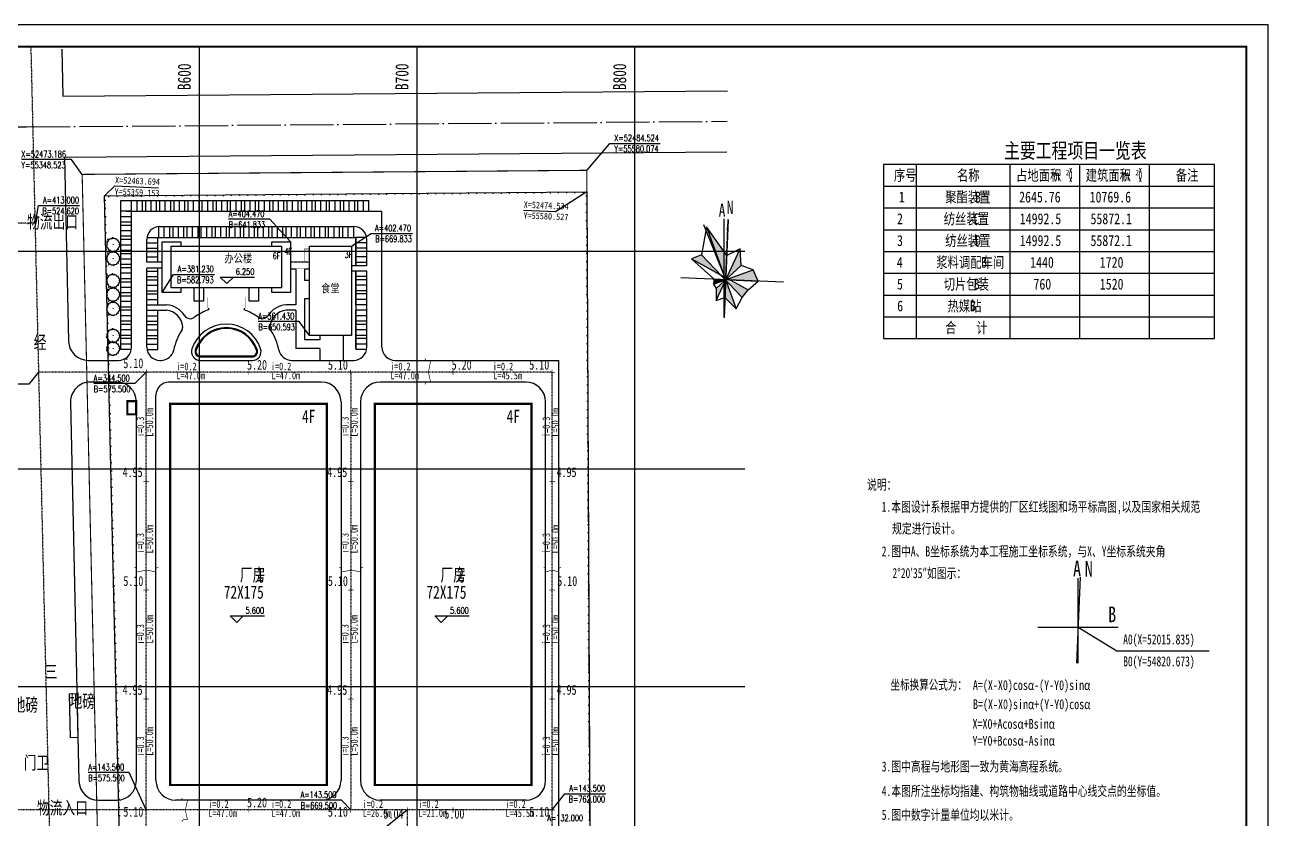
# Model space of a CAD drawing. Header units: metres. Extents: x -170 to 1091, y -90 to 504.
# Drawn here: x 520 to 1091, y 139 to 504 of the extents above; entities that cross this region are included whole.
import ezdxf
from ezdxf.enums import TextEntityAlignment as Align

# ---------------------------------------------------------------- set-up
doc = ezdxf.new("R2010")
doc.units = ezdxf.units.M
for name, pattern in [('DASH', [0.35, 0.25, -0.1]), ('DASHDOT', [25.4, 12.7, -6.35, 0, -6.35]), ('DOTE', [2.42, 2, -0.2, 0.02, -0.2]), ('X3', [5, 4, -1])]:
    doc.linetypes.add(name, pattern=pattern)
for name, color, linetype in [('4', 4, 'CONTINUOUS'), ('DIM_COOR', 3, 'CONTINUOUS'), ('DIM_ELEV', 3, 'CONTINUOUS'), ('DIM_SYMB', 3, 'CONTINUOUS'), ('DL', 7, 'CONTINUOUS'), ('DOTE', 1, 'DOTE'), ('PUB_TAB', 7, 'CONTINUOUS'), ('PUB_TEXT', 7, 'CONTINUOUS'), ('PUB_TITLE', 4, 'CONTINUOUS'), ('road', 2, 'CONTINUOUS'), ('方格网', 6, 'CONTINUOUS'), ('绿化', 3, 'CONTINUOUS'), ('选址蓝线', 5, 'CONTINUOUS'), ('道路HK', 1, 'CONTINUOUS')]:
    doc.layers.add(name, color=color, linetype=linetype)
doc.styles.add('-宋体', font='txt')
doc.styles.add('_TCH_DIM', font='SIMPLEX', dxfattribs={"bigfont": 'GBCBIG'})
doc.styles.add('_TCH_WINDOW', font='SIMPLEX', dxfattribs={"bigfont": 'GBCBIG'})
doc.styles.add('HT', font='txt', dxfattribs={"width": 0.8})
doc.styles.add('HZ', font='txt', dxfattribs={"width": 0.75})
doc.styles.add('宋体', font='txt')

# ---------------------------------------------------------------- blocks, each defined once
blk = doc.blocks.new('$plan$00000783')
for p, q in [((-1411.4, 134.475), (-1535.375, 61.125)), ((-1535.375, 61.125), (-1420.925, 0)), ((-1249.275, 916.925), (-1459.075, 916.925)), ((-1459.075, 916.925), (-1316.025, 843.575)), ((-1420.925, 0), (-1363.725, -171.15)), ((-1382.775, 281.2), (-1411.4, 134.475)), ((-1306.5, 525.7), (-1401.85, 427.9)), ((-1401.85, 427.9), (-1382.775, 281.2)), ((-1316.025, 843.575), (-1220.675, 684.625)), ((-1220.675, 684.625), (-1306.5, 525.7)), ((-1077.625, 941.375), (-1249.275, 916.925)), ((-982.25, 1051.4), (-1077.625, 941.375)), ((-858.275, 1259.25), (-982.25, 1149.2)), ((-982.25, 1149.2), (-982.25, 1051.4)), ((-677.1, 1271.475), (-858.275, 1259.25)), ((-495.9, 1381.5), (-677.1, 1271.475)), ((-371.925, 1369.275), (-495.9, 1381.5)), ((-257.5, 1442.625), (-371.925, 1369.275)), ((-133.525, 1381.5), (-257.5, 1442.625)), ((-57.225, 1662.7), (-133.525, 1381.5)), ((-19.075, 1442.625), (-57.225, 1662.7)), ((114.425, 1418.175), (-19.075, 1442.625)), ((28.6, 36.675), (0, 0)), ((0, 0), (57.2, 0)), ((57.2, 0), (28.6, 36.675)), ((286.075, 1491.525), (114.425, 1418.175)), ((419.6, 1528.2), (286.075, 1491.525)), ((734.3, 1271.475), (419.6, 1528.2)), ((848.725, 1198.125), (734.3, 1271.475)), ((944.1, 1247.025), (848.725, 1198.125)), ((1134.825, 1185.9), (944.1, 1247.025)), ((1125.275, 1063.625), (1134.825, 1185.9)), ((1153.9, 978.05), (1125.275, 1063.625)), ((1316.025, 806.9), (1153.9, 978.05)), ((1411.375, 696.85), (1316.025, 806.9)), ((1430.45, 415.675), (1411.375, 696.85)), ((1516.275, 342.325), (1430.45, 415.675)), ((1754.675, 342.325), (1516.275, 342.325)), ((1525.8, 85.575), (1563.95, 195.6)), ((1554.425, -73.35), (1525.8, 85.575)), ((1563.95, 195.6), (1735.625, 281.2)), ((1735.625, 281.2), (1926.35, 354.55)), ((1926.35, 354.55), (1754.675, 342.325)), ((-1363.725, -171.15), (-1401.85, -330.1)), ((-1401.85, -330.1), (-1354.175, -513.475)), ((-1354.175, -513.475), (-1249.275, -586.825)), ((-1249.275, -586.825), (-1220.675, -684.65)), ((-1220.675, -684.65), (-1220.675, -806.9)), ((-1220.675, -806.9), (-1068.075, -880.25)), ((-1010.875, -1198.125), (-1077.625, -1357.05)), ((-1077.625, -1357.05), (-953.65, -1234.8)), ((-1068.075, -880.25), (-991.8, -978.05)), ((-991.8, -978.05), (-1010.875, -1198.125)), ((-953.65, -1234.8), (-829.675, -1149.225)), ((-829.675, -1149.225), (-734.3, -1173.675)), ((-734.3, -1173.675), (-619.875, -1295.925)), ((-619.875, -1295.925), (-476.825, -1405.95)), ((-476.825, -1405.95), (-343.325, -1418.175)), ((-343.325, -1418.175), (-28.625, -1503.775)), ((-28.625, -1503.775), (57.2, -1797.175)), ((57.2, -1797.175), (95.35, -1503.775)), ((95.35, -1503.775), (133.5, -1454.85)), ((133.5, -1454.85), (267, -1405.95)), ((267, -1405.95), (410.05, -1418.175)), ((410.05, -1418.175), (619.85, -1357.05)), ((619.85, -1357.05), (743.825, -1259.25)), ((743.825, -1259.25), (905.95, -1234.8)), ((905.95, -1234.8), (982.25, -1124.775)), ((982.25, -1124.775), (1125.275, -990.275)), ((1125.275, -990.275), (1134.825, -892.475)), ((1134.825, -892.475), (1182.5, -868.025)), ((1182.5, -868.025), (1354.15, -904.7)), ((1211.125, -733.55), (1354.15, -709.1)), ((1354.15, -904.7), (1211.125, -733.55)), ((1354.15, -709.1), (1401.825, -647.975)), ((1401.825, -647.975), (1459.05, -537.925)), ((1449.525, -452.35), (1487.675, -146.7)), ((1497.2, -513.475), (1449.525, -452.35)), ((1459.05, -537.925), (1497.2, -513.475)), ((1487.675, -146.7), (1554.425, -73.35))]:
    blk.add_line(p, q)
blk = doc.blocks.new('$LinePat$围墙')
at = {"color": 0}
blk.add_line((600, 0), (600, -160), dxfattribs=at)
at = {"color": 0, "const_width": 40}
blk.add_lwpolyline([(0, 0), (1201, 0)], dxfattribs=at)

msp = doc.modelspace()

# ---------------------------------------------------------------- linework, layer by layer
at = {"linetype": 'Continuous'}
for p, q in [((841, 370.03), (841, 414.93)), ((842.85, 414.75), (841, 369.46)), ((868.34, 385.92), (821.18, 387.85)), ((1004.51, 250.36), (1002.9, 210.97)), ((1003.58, 210.97), (1003.58, 249.97)), ((985.16, 227.52), (1022, 227.52)), ((543.62, 196.79), (540.12, 196.71)), ((540.12, 196.71), (540.6, 176.71)), ((543.62, 196.79), (544.1, 176.8)), ((544.1, 176.8), (540.6, 176.71))]:
    msp.add_line(p, q, dxfattribs=at)
for p, q in [((1003.58, 227.52), (1021.42, 216.56)), ((1021.42, 216.56), (1063.78, 216.56))]:
    msp.add_line(p, q)
at = {"linetype": 'Continuous', "const_width": 0.3, "flags": 128}
for points in [[(703.48, 350.94), (704.07, 350), (706.21, 350), (705.14, 344.5), (706.16, 340), (704.16, 340), (703.53, 338.96)], [(574.25, 344.5), (576.75, 344.5)], [(575.5, 345.75), (575.5, 343.25)], [(621.25, 344.5), (623.75, 344.5)], [(622.5, 345.75), (622.5, 343.25)], [(668.25, 344.5), (670.75, 344.5)], [(669.5, 345.75), (669.5, 343.25)], [(715.25, 344.5), (717.75, 344.5)], [(716.5, 345.75), (716.5, 343.25)], [(760.75, 344.5), (763.25, 344.5)], [(762, 345.75), (762, 343.25)], [(574.25, 294.5), (576.75, 294.5)], [(575.5, 295.75), (575.5, 293.25)], [(668.25, 294.5), (670.75, 294.5)], [(669.5, 295.75), (669.5, 293.25)], [(760.75, 294.5), (763.25, 294.5)], [(762, 295.75), (762, 293.25)], [(570.1, 254.99), (571, 254.58), (571, 252.78), (575.75, 253.66), (580, 252.83), (580, 254.53), (581.08, 255)], [(664.1, 254.99), (665, 254.58), (665, 252.78), (669.75, 253.66), (674, 252.83), (674, 254.53), (675.08, 255)], [(758.1, 254.99), (759, 254.58), (759, 252.78), (762, 253.66), (765, 252.83), (765, 254.53), (766.08, 255)], [(575.5, 245.75), (575.5, 243.25)], [(669.5, 245.75), (669.5, 243.25)], [(762, 245.75), (762, 243.25)], [(574.25, 244.5), (576.75, 244.5)], [(668.25, 244.5), (670.75, 244.5)], [(760.75, 244.5), (763.25, 244.5)], [(574.25, 194.5), (576.75, 194.5)], [(575.5, 195.75), (575.5, 193.25)], [(668.25, 194.5), (670.75, 194.5)], [(669.5, 195.75), (669.5, 193.25)], [(760.75, 194.5), (763.25, 194.5)], [(762, 195.75), (762, 193.25)], [(591.79, 148.94), (592.37, 148), (594.52, 148), (593.45, 143.5), (594.47, 139), (592.47, 139), (591.84, 137.96)], [(574.25, 143.5), (576.75, 143.5)], [(575.5, 144.75), (575.5, 142.25)], [(621.25, 143.5), (623.75, 143.5)], [(622.5, 144.75), (622.5, 142.25)], [(668.25, 143.5), (670.75, 143.5)], [(669.5, 144.75), (669.5, 142.25)], [(694.25, 143.5), (696.75, 143.5)], [(695.5, 144.75), (695.5, 142.25)], [(715.25, 143.5), (717.75, 143.5)], [(716.5, 144.75), (716.5, 142.25)], [(760.75, 143.5), (763.25, 143.5)], [(762, 144.75), (762, 142.25)]]:
    msp.add_lwpolyline(points, dxfattribs=at)
at = {"linetype": 'Continuous', "const_width": 1, "flags": 128}
msp.add_lwpolyline([(570.86, 331.23), (566.86, 331.23), (566.86, 325.23), (570.86, 325.23)], close=True, dxfattribs=at)
at = {"linetype": 'DASH', "ltscale": 0.03, "const_width": 1, "flags": 128}
for points in [[(586.5, 330), (586.5, 155), (658.5, 155), (658.5, 330)], [(752.5, 330), (752.5, 155), (680.5, 155), (680.5, 330)]]:
    msp.add_lwpolyline(points, close=True, dxfattribs=at)
at = {"layer": '4', "linetype": 'Continuous'}
for p, q in [((563.79, 354.97), (563.79, 423.47)), ((563.79, 423.47), (677.79, 423.47)), ((568.79, 418.47), (568.79, 423.47)), ((571.29, 418.47), (571.29, 423.47)), ((573.79, 418.47), (573.79, 423.47)), ((575.29, 418.47), (575.29, 423.47)), ((577.79, 418.47), (577.79, 423.47)), ((580.29, 418.47), (580.29, 423.47)), ((581.79, 418.47), (581.79, 423.47)), ((584.29, 418.47), (584.29, 423.47)), ((586.79, 418.47), (586.79, 423.47)), ((588.29, 418.47), (588.29, 423.47)), ((590.79, 418.47), (590.79, 423.47)), ((593.29, 418.47), (593.29, 423.47)), ((594.79, 418.47), (594.79, 423.47)), ((597.29, 418.47), (597.29, 423.47)), ((599.79, 418.47), (599.79, 423.47)), ((601.29, 418.47), (601.29, 423.47)), ((603.79, 418.47), (603.79, 423.47)), ((606.29, 418.47), (606.29, 423.47)), ((607.79, 418.47), (607.79, 423.47)), ((610.29, 418.47), (610.29, 423.47)), ((612.79, 418.47), (612.79, 423.47)), ((614.29, 418.47), (614.29, 423.47)), ((616.79, 418.47), (616.79, 423.47)), ((619.29, 418.47), (619.29, 423.47)), ((620.79, 418.47), (620.79, 423.47)), ((623.29, 418.47), (623.29, 423.47)), ((625.79, 418.47), (625.79, 423.47)), ((627.29, 418.47), (627.29, 423.47)), ((629.79, 418.47), (629.79, 423.47)), ((632.29, 418.47), (632.29, 423.47)), ((633.79, 418.47), (633.79, 423.47)), ((636.29, 418.47), (636.29, 423.47)), ((638.79, 418.47), (638.79, 423.47)), ((640.29, 418.47), (640.29, 423.47)), ((642.79, 418.47), (642.79, 423.47)), ((645.29, 418.47), (645.29, 423.47)), ((646.79, 418.47), (646.79, 423.47)), ((649.29, 418.47), (649.29, 423.47)), ((651.79, 418.47), (651.79, 423.47)), ((653.29, 418.47), (653.29, 423.47)), ((655.79, 418.47), (655.79, 423.47)), ((658.29, 418.47), (658.29, 423.47)), ((659.79, 418.47), (659.79, 423.47)), ((662.29, 418.47), (662.29, 423.47)), ((664.79, 418.47), (664.79, 423.47)), ((666.29, 418.47), (666.29, 423.47)), ((668.79, 418.47), (668.79, 423.47)), ((671.29, 418.47), (671.29, 423.47)), ((672.79, 418.47), (672.79, 423.47)), ((675.29, 418.47), (675.29, 423.47)), ((677.79, 418.47), (677.79, 423.47)), ((568.79, 418.47), (563.79, 418.47)), ((566.29, 418.47), (683.83, 418.47)), ((568.79, 356), (568.79, 418.47)), ((683.83, 356), (683.83, 418.47)), ((568.79, 415.97), (563.79, 415.97)), ((568.79, 413.47), (563.79, 413.47)), ((568.79, 411.97), (563.79, 411.97)), ((581.33, 406.47), (581.33, 411.47)), ((581.79, 411.47), (670.83, 411.47)), ((583.83, 406.47), (583.83, 411.47)), ((586.33, 406.47), (586.33, 411.47)), ((586.33, 406.47), (586.33, 411.47)), ((587.83, 406.47), (587.83, 411.47)), ((590.33, 406.47), (590.33, 411.47)), ((592.83, 406.47), (592.83, 411.47)), ((594.33, 406.47), (594.33, 411.47)), ((596.83, 406.47), (596.83, 411.47)), ((599.33, 406.47), (599.33, 411.47)), ((600.83, 406.47), (600.83, 411.47)), ((603.33, 406.47), (603.33, 411.47)), ((605.83, 406.47), (605.83, 411.47)), ((607.33, 406.47), (607.33, 411.47)), ((609.83, 406.47), (609.83, 411.47)), ((612.33, 406.47), (612.33, 411.47)), ((613.83, 406.47), (613.83, 411.47)), ((616.33, 406.47), (616.33, 411.47)), ((618.83, 406.47), (618.83, 411.47)), ((620.33, 406.47), (620.33, 411.47)), ((622.83, 406.47), (622.83, 411.47)), ((625.33, 406.47), (625.33, 411.47)), ((626.83, 406.47), (626.83, 411.47)), ((629.33, 406.47), (629.33, 411.47)), ((631.83, 406.47), (631.83, 411.47)), ((633.33, 406.47), (633.33, 411.47)), ((635.83, 406.47), (635.83, 411.47)), ((638.33, 406.47), (638.33, 411.47)), ((639.83, 406.47), (639.83, 411.47)), ((642.33, 406.47), (642.33, 411.47)), ((644.83, 406.47), (644.83, 411.47)), ((646.33, 406.47), (646.33, 411.47)), ((648.83, 406.47), (648.83, 411.47)), ((651.33, 406.47), (651.33, 411.47)), ((652.83, 406.47), (652.83, 411.47)), ((655.33, 406.47), (655.33, 411.47)), ((657.83, 406.47), (657.83, 411.47)), ((659.33, 406.47), (659.33, 411.47)), ((661.83, 406.47), (661.83, 411.47)), ((664.33, 406.47), (664.33, 411.47)), ((665.83, 406.47), (665.83, 411.47)), ((668.33, 406.47), (668.33, 411.47)), ((670.83, 406.47), (670.83, 411.47)), ((568.79, 409.47), (563.79, 409.47)), ((568.79, 406.97), (563.79, 406.97)), ((575.79, 406.47), (580.79, 406.47)), ((580.79, 406.47), (671.83, 406.47)), ((580.79, 395.03), (580.79, 406.47)), ((671.83, 406.47), (671.83, 393.47)), ((676.83, 406.47), (671.83, 406.47)), ((671.83, 393.47), (671.83, 406.47)), ((568.79, 405.47), (563.79, 405.47)), ((568.79, 402.97), (563.79, 402.97)), ((568.79, 400.47), (563.79, 400.47)), ((575.79, 395.03), (575.79, 405.47)), ((575.79, 403.97), (580.79, 403.97)), ((575.79, 401.47), (580.79, 401.47)), ((575.79, 399.97), (580.79, 399.97)), ((669.83, 402.47), (669.83, 387.82)), ((676.83, 403.97), (671.83, 403.97)), ((676.83, 401.47), (671.83, 401.47)), ((676.83, 399.97), (671.83, 399.97)), ((676.83, 393.47), (676.83, 405.47)), ((568.79, 398.97), (563.79, 398.97)), ((568.79, 396.47), (563.79, 396.47)), ((575.79, 397.47), (580.79, 397.47)), ((582.79, 395.03), (575.79, 395.03)), ((650.59, 392.03), (650.59, 395.54)), ((676.83, 397.47), (671.83, 397.47)), ((676.83, 394.97), (671.83, 394.97)), ((568.79, 393.97), (563.79, 393.97)), ((568.79, 392.47), (563.79, 392.47)), ((568.79, 389.97), (563.79, 389.97)), ((575.79, 356), (575.79, 392.27)), ((583.03, 392.27), (575.79, 392.27)), ((575.79, 390.97), (580.79, 390.97)), ((575.79, 388.47), (580.79, 388.47)), ((580.79, 375.47), (580.79, 392.27)), ((641.59, 392.03), (644.21, 392.03)), ((644.21, 392.03), (644.21, 375.47)), ((648.21, 392.03), (648.21, 386.63)), ((648.21, 392.03), (650.59, 392.03)), ((676.83, 393.47), (669.83, 393.47)), ((676.83, 390.97), (669.83, 390.97)), ((671.83, 375.47), (671.83, 390.97)), ((671.83, 390.97), (671.83, 354.97)), ((676.83, 388.47), (671.83, 388.47)), ((676.83, 356), (676.83, 390.97)), ((568.79, 387.47), (563.79, 387.47)), ((568.79, 385.97), (563.79, 385.97)), ((568.79, 383.47), (563.79, 383.47)), ((575.79, 386.97), (580.79, 386.97)), ((575.79, 384.47), (580.79, 384.47)), ((650.59, 386.63), (648.21, 386.63)), ((676.83, 386.97), (671.83, 386.97)), ((676.83, 384.47), (671.83, 384.47)), ((568.79, 380.97), (563.79, 380.97)), ((568.79, 379.47), (563.79, 379.47)), ((568.79, 376.97), (563.79, 376.97)), ((575.79, 381.97), (580.79, 381.97)), ((575.79, 380.47), (580.79, 380.47)), ((575.79, 377.97), (580.79, 377.97)), ((650.59, 378.23), (648.21, 378.23)), ((648.21, 378.23), (648.21, 359.43)), ((676.83, 381.97), (671.83, 381.97)), ((676.83, 380.47), (671.83, 380.47)), ((676.83, 377.97), (671.83, 377.97)), ((568.79, 374.47), (563.79, 374.47)), ((568.79, 372.97), (563.79, 372.97)), ((575.79, 375.47), (580.79, 375.47)), ((575.79, 372.97), (580.79, 372.97)), ((580.79, 375.47), (584.9, 375.47)), ((580.79, 354.97), (580.79, 372.97)), ((580.79, 372.97), (584.82, 372.97)), ((604.16, 374.03), (604.16, 373.24)), ((620.46, 374.03), (620.46, 373.24)), ((644.21, 375.47), (639.72, 375.47)), ((644.21, 372.97), (639.81, 372.97)), ((644.21, 372.97), (644.21, 355.43)), ((676.83, 375.47), (671.83, 375.47)), ((671.83, 355.47), (671.83, 372.97)), ((676.83, 372.97), (671.83, 372.97)), ((568.79, 370.47), (563.79, 370.47)), ((568.79, 367.97), (563.79, 367.97)), ((568.79, 366.47), (563.79, 366.47)), ((575.79, 370.47), (580.79, 370.47)), ((575.79, 367.97), (580.79, 367.97)), ((575.79, 366.47), (580.79, 366.47)), ((676.83, 370.47), (671.83, 370.47)), ((676.83, 367.97), (671.83, 367.97)), ((676.83, 366.47), (671.83, 366.47)), ((568.79, 363.97), (563.79, 363.97)), ((568.79, 361.47), (563.79, 361.47)), ((568.79, 359.97), (563.79, 359.97)), ((575.79, 363.97), (580.79, 363.97)), ((575.79, 361.47), (580.79, 361.47)), ((575.79, 359.97), (580.79, 359.97)), ((655.23, 361.67), (655.23, 359.43)), ((666.03, 361.67), (666.03, 350)), ((676.83, 363.97), (671.83, 363.97)), ((676.83, 361.47), (671.83, 361.47)), ((676.83, 359.97), (671.83, 359.97)), ((568.79, 357.47), (563.79, 357.47)), ((568.7, 354.97), (563.79, 354.97)), ((575.79, 357.47), (580.79, 357.47)), ((575.88, 354.97), (580.79, 354.97)), ((655.23, 355.43), (644.21, 355.43)), ((655.23, 359.43), (648.21, 359.43)), ((655.23, 355.43), (655.23, 350)), ((676.83, 357.47), (671.83, 357.47)), ((676.74, 354.97), (671.83, 354.97)), ((548.88, 350), (562.79, 350)), ((600.33, 352), (624.29, 352)), ((600.33, 351.6), (624.29, 351.6)), ((600.33, 350), (624.29, 350)), ((642.35, 350), (655.23, 350)), ((655.23, 350), (666.03, 350)), ((666.03, 350), (670.83, 350))]:
    msp.add_line(p, q, dxfattribs=at)
at = {"layer": '4', "linetype": 'X3', "ltscale": 0.34}
msp.add_line((641.59, 395.27), (650.59, 395.27), dxfattribs=at)
at = {"layer": '4', "linetype": 'Continuous', "const_width": 0.2}
msp.add_lwpolyline([(650.59, 401.12), (648.11, 401.12), (648.11, 395.03), (650.59, 395.03)], dxfattribs=at)
at = {"layer": '4', "linetype": 'X3', "ltscale": 0.34, "const_width": 0.2}
for points in [[(641.83, 395.27), (648.23, 395.27)], [(641.83, 392.03), (650.59, 392.03)]]:
    msp.add_lwpolyline(points, dxfattribs=at)
at = {"layer": '4', "linetype": 'X3', "ltscale": 0.34, "const_width": 0.1, "flags": 128}
msp.add_lwpolyline([(601.83, 378.95), (603.66, 378.95), (603.66, 373.88), (620.96, 373.88), (620.96, 378.95), (622.79, 378.95)], dxfattribs=at)
at = {"layer": '4', "linetype": 'Continuous'}
for centre, radius, start, end in [((581.79, 405.47), 6, 90, 180), ((670.83, 405.47), 6, 0, 90), ((584.23, 364.94), 8.05, 3.5539, 86.334), ((584.23, 364.94), 10.55, 31.9162, 86.334), ((612.31, 350), 24.63, 109.3233, 126.8709), ((612.31, 350), 24.63, 53.1291, 70.6767), ((640.4, 364.94), 10.55, 93.666, 148.0838), ((640.4, 364.94), 8.05, 93.666, 176.4461), ((595.73, 372.1), 3, 211.9162, 306.8709), ((612.31, 350), 16.63, 18.4639, 161.5361), ((628.89, 372.1), 3, 233.1291, 328.0838), ((612.31, 350), 24.63, 146.4959, 168.7035), ((589.27, 365.25), 3, 326.4959, 3.5539), ((612.31, 350), 15.03, 18.4639, 161.5361), ((612.31, 350), 14.63, 18.4639, 161.5361), ((635.35, 365.25), 3, 176.4461, 213.5041), ((612.31, 350), 24.63, 11.2965, 33.5041), ((548.88, 359), 9, 181.3299, 270), ((562.79, 356), 6, 270, 0), ((581.79, 356), 6, 180, 270), ((582.28, 356), 6, 270, 348.7035), ((600.33, 354), 4, 161.5361, 270), ((600.33, 354), 2.4, 161.5361, 270), ((600.33, 354), 2, 161.5361, 270), ((624.29, 354), 4, 270, 18.4639), ((624.29, 354), 2.4, 270, 18.4639), ((624.29, 354), 2, 270, 18.4639), ((642.35, 356), 6, 191.2965, 270), ((670.83, 356), 6, 270, 0), ((689.83, 356), 6, 180, 270)]:
    msp.add_arc(centre, radius, start, end, dxfattribs=at)
at = {"layer": 'Defpoints', "color": 0, "linetype": 'ByBlock'}
for p in [(831.7, 412.29), (842.85, 414.75), (841.76, 387.09)]:
    msp.add_point(p, dxfattribs=at)
at = {"layer": 'DIM_COOR', "color": 3, "linetype": 'Continuous'}
for p, q in [((777.93, 437.25), (788.43, 449.65)), ((788.43, 449.65), (811.64, 449.65)), ((541.25, 442.18), (518.15, 442.18)), ((546.11, 435.39), (541.25, 442.18)), ((567.68, 160.65), (548.87, 160.65)), ((575.5, 143.5), (567.68, 160.65)), ((762, 143.5), (767.81, 151)), ((767.81, 151), (786.62, 151)), ((665.21, 148.06), (646.4, 148.06)), ((669.5, 143.5), (665.21, 148.06)), ((695.5, 143.5), (683.13, 133.58))]:
    msp.add_line(p, q, dxfattribs=at)
at = {"layer": 'DIM_COOR', "color": 4, "linetype": 'Continuous'}
for p, q in [((524.62, 413), (526.09, 421.07)), ((526.09, 421.07), (544.9, 421.07)), ((632.24, 414.8), (613.32, 414.8)), ((641.83, 404.47), (632.24, 414.8)), ((669.83, 402.47), (678.9, 408.26)), ((678.9, 408.26), (697.82, 408.26)), ((582.79, 381.23), (588, 389.44)), ((588, 389.44), (606.81, 389.44)), ((645.82, 367.77), (627.01, 367.77)), ((650.59, 361.43), (645.82, 367.77)), ((526.04, 344.5), (521.65, 339.11)), ((575.5, 344.5), (570.33, 339.32)), ((521.65, 339.11), (502.73, 339.11)), ((570.33, 339.32), (551.41, 339.32))]:
    msp.add_line(p, q, dxfattribs=at)
at = {"layer": 'DIM_ELEV', "linetype": 'Continuous'}
for p, q in [((612.56, 385.27), (609.56, 388.27)), ((609.56, 388.27), (625.33, 388.27)), ((612.56, 385.27), (615.56, 388.27)), ((617.08, 229.66), (614.08, 232.66)), ((614.08, 232.66), (629.85, 232.66)), ((617.08, 229.66), (620.08, 232.66)), ((711.08, 229.66), (708.08, 232.66)), ((708.08, 232.66), (723.85, 232.66)), ((711.08, 229.66), (714.08, 232.66))]:
    msp.add_line(p, q, dxfattribs=at)
at = {"layer": 'DIM_SYMB', "linetype": 'Continuous'}
for points in [[(599.89, 344.5, 0, 0, 0), (588.83, 344.5, 0.8, 0, 0), (585.83, 344.5, 0, 0, 0)], [(632.42, 344.5, 0, 0, 0), (643.49, 344.5, 0.8, 0, 0), (646.49, 344.5, 0, 0, 0)], [(698.2, 344.5, 0, 0, 0), (687.13, 344.5, 0.8, 0, 0), (684.13, 344.5, 0, 0, 0)], [(734.35, 344.5, 0, 0, 0), (745.42, 344.5, 0.8, 0, 0), (748.42, 344.5, 0, 0, 0)], [(607.83, 332.61, 0, 0, 0), (605.02, 335.49, 0.4, 0, 0), (603.98, 336.56, 0, 0, 0)], [(637.17, 332.61, 0, 0, 0), (639.98, 335.49, 0.4, 0, 0), (641.02, 336.56, 0, 0, 0)], [(700.64, 332.61, 0, 0, 0), (697.83, 335.49, 0.4, 0, 0), (696.79, 336.56, 0, 0, 0)], [(729.98, 332.61, 0, 0, 0), (732.79, 335.49, 0.4, 0, 0), (733.83, 336.56, 0, 0, 0)], [(575.5, 324.45, 0, 0, 0), (575.5, 313.38, 0.8, 0, 0), (575.5, 310.38, 0, 0, 0)], [(669.5, 324.45, 0, 0, 0), (669.5, 313.38, 0.8, 0, 0), (669.5, 310.38, 0, 0, 0)], [(762, 324.45, 0, 0, 0), (762, 313.38, 0.8, 0, 0), (762, 310.38, 0, 0, 0)], [(575.5, 259.32, 0, 0, 0), (575.5, 270.39, 0.8, 0, 0), (575.5, 273.39, 0, 0, 0)], [(669.5, 259.32, 0, 0, 0), (669.5, 270.39, 0.8, 0, 0), (669.5, 273.39, 0, 0, 0)], [(762, 259.32, 0, 0, 0), (762, 270.39, 0.8, 0, 0), (762, 273.39, 0, 0, 0)], [(575.5, 228.93, 0, 0, 0), (575.5, 217.86, 0.8, 0, 0), (575.5, 214.86, 0, 0, 0)], [(669.5, 228.93, 0, 0, 0), (669.5, 217.86, 0.8, 0, 0), (669.5, 214.86, 0, 0, 0)], [(762, 228.93, 0, 0, 0), (762, 217.86, 0.8, 0, 0), (762, 214.86, 0, 0, 0)], [(575.5, 166.43, 0, 0, 0), (575.5, 177.49, 0.8, 0, 0), (575.5, 180.49, 0, 0, 0)], [(669.5, 166.43, 0, 0, 0), (669.5, 177.49, 0.8, 0, 0), (669.5, 180.49, 0, 0, 0)], [(762, 166.43, 0, 0, 0), (762, 177.49, 0.8, 0, 0), (762, 180.49, 0, 0, 0)], [(614.58, 143.5, 0, 0, 0), (603.51, 143.5, 0.8, 0, 0), (600.51, 143.5, 0, 0, 0)], [(632.42, 143.5, 0, 0, 0), (643.49, 143.5, 0.8, 0, 0), (646.49, 143.5, 0, 0, 0)], [(675.13, 143.5, 0, 0, 0), (686.2, 143.5, 0.8, 0, 0), (689.2, 143.5, 0, 0, 0)], [(699.39, 143.5, 0, 0, 0), (710.46, 143.5, 0.8, 0, 0), (713.46, 143.5, 0, 0, 0)], [(751.1, 143.5, 0, 0, 0), (740.03, 143.5, 0.8, 0, 0), (737.03, 143.5, 0, 0, 0)]]:
    msp.add_lwpolyline(points, format="xyseb", dxfattribs=at)
at = {"layer": 'DL', "color": 7}
for p, q in [((832.98, 411.28), (846.6, 373.71)), ((841.72, 387.01), (842.85, 414.75)), ((837.33, 377.54), (848.3, 401.22)), ((826.02, 396.56), (852.09, 382.35)), ((830.58, 398.52), (849.3, 378.79)), ((841.38, 378.82), (842.18, 398.19)), ((836.12, 384.96), (854.32, 391.64)), ((837.33, 382.97), (848.85, 393.58)), ((836.5, 387.23), (856.62, 386.4))]:
    msp.add_line(p, q, dxfattribs=at)
at = {"layer": 'DL', "linetype": 'Continuous'}
for p, q in [((582.79, 381.23), (582.79, 404.47)), ((582.79, 404.47), (591.43, 404.47)), ((586.99, 402.47), (637.63, 402.47)), ((586.99, 383.23), (586.99, 402.47)), ((591.43, 404.47), (591.43, 402.47)), ((591.43, 402.47), (633.19, 402.47)), ((633.19, 402.47), (633.19, 404.47)), ((633.19, 404.47), (641.83, 404.47)), ((637.63, 402.47), (637.63, 383.23)), ((641.83, 404.47), (641.83, 381.23)), ((650.59, 361.43), (650.59, 402.47)), ((650.59, 402.47), (669.83, 402.47)), ((669.83, 402.47), (669.83, 361.43)), ((637.63, 383.23), (586.99, 383.23)), ((591.43, 383.23), (591.43, 381.23)), ((597.59, 383.23), (591.43, 383.23)), ((597.59, 377.23), (597.59, 383.23)), ((622.79, 383.23), (601.83, 383.23)), ((601.83, 383.23), (601.83, 377.23)), ((622.79, 377.23), (622.79, 383.23)), ((633.19, 383.23), (627.03, 383.23)), ((627.03, 383.23), (627.03, 377.23)), ((633.19, 381.23), (633.19, 383.23)), ((591.43, 381.23), (582.79, 381.23)), ((601.83, 377.23), (597.59, 377.23)), ((627.03, 377.23), (622.79, 377.23)), ((641.83, 381.23), (633.19, 381.23)), ((669.83, 361.43), (650.59, 361.43))]:
    msp.add_line(p, q, dxfattribs=at)
at = {"layer": 'DL', "color": 7}
msp.add_lwpolyline([(832.98, 411.28), (830.58, 398.52), (826.02, 396.56), (836.5, 387.23), (836.12, 384.96), (837.33, 382.97), (837.33, 377.54), (841.38, 378.82), (846.6, 373.71), (849.3, 378.79), (852.09, 382.35), (856.62, 386.4), (854.32, 391.64), (848.85, 393.58), (848.3, 401.22), (842.18, 398.19)], close=True, dxfattribs=at)
at = {"layer": 'DL', "color": 3, "linetype": 'Continuous', "flags": 128}
msp.add_lwpolyline([(841.76, 387.09), (831.7, 412.29)], dxfattribs=at)
at = {"layer": 'DL', "color": 7}
for points in [[(841.72, 387.01), (842.18, 398.19), (832.98, 411.28)], [(842.85, 414.75), (842.07, 409.72), (843.16, 409.68)], [(841.72, 387.01), (848.3, 401.22), (848.85, 393.58)], [(841.6, 387.14), (830.58, 398.52), (826.02, 396.56)], [(854.32, 391.64), (841.72, 387.01), (856.62, 386.4)], [(841.62, 387.06), (836.5, 387.23), (836.12, 384.96)], [(841.72, 387.01), (837.33, 382.97), (837.33, 377.54)], [(841.7, 386.97), (841.38, 378.82), (846.6, 373.71)], [(841.62, 387.06), (849.26, 378.83), (852.09, 382.35)]]:
    msp.add_solid(points, dxfattribs=at)
at = {"layer": 'DOTE', "ltscale": 0.01}
for p, q in [((522.5, 494.06), (534.8, -25.68)), ((524.79, 413), (-2.5, 413)), ((762, 344.5), (526.04, 344.5)), ((575.5, 39.5), (575.5, 344.5)), ((669.5, 344.5), (669.5, 143.5)), ((762, 39.5), (762, 344.83)), ((530.88, 143.5), (-2.5, 143.5)), ((762, 143.5), (530.88, 143.5)), ((695.5, 39.5), (695.5, 143.5))]:
    msp.add_line(p, q, dxfattribs=at)
at = {"layer": 'DOTE', "ltscale": 10}
msp.add_line((-145.08, 457.18), (520.59, 457.18), dxfattribs=at)
msp.add_lwpolyline([(520.59, 457.18), (842.39, 459.77)], dxfattribs=at)
at = {"layer": 'DOTE', "linetype": 'DOTE', "ltscale": 0.01, "const_width": 0.5, "flags": 128}
msp.add_lwpolyline([(779.83, 9.79), (777.92, 437.27), (546.09, 435.4), (556.2, 0.56)], close=True, dxfattribs=at)
at = {"layer": 'PUB_TAB'}
msp.add_lwpolyline([(914.26, 360.01), (1066.26, 360.01), (1066.26, 440.01), (914.26, 440.01)], close=True, dxfattribs=at)
for points in [[(929.26, 440.01), (929.26, 360.01)], [(972.26, 440.01), (972.26, 360.01)], [(1004.26, 440.01), (1004.26, 360.01)], [(1036.26, 440.01), (1036.26, 360.01)], [(914.26, 430.01), (1066.26, 430.01)], [(914.26, 420.01), (1066.26, 420.01)], [(914.26, 410.01), (1066.26, 410.01)], [(914.26, 400.01), (1066.26, 400.01)], [(914.26, 390.01), (1066.26, 390.01)], [(914.26, 380.01), (1066.26, 380.01)], [(914.26, 370.01), (1066.26, 370.01)]]:
    msp.add_lwpolyline(points, dxfattribs=at)
at = {"layer": 'PUB_TITLE', "linetype": 'Continuous'}
msp.add_lwpolyline([(-170.08, -89.94), (1090.92, -89.94), (1090.92, 504.06), (-170.08, 504.06)], close=True, dxfattribs=at)
at = {"layer": 'PUB_TITLE', "linetype": 'Continuous', "const_width": 1}
msp.add_lwpolyline([(-145.08, -79.94), (1080.92, -79.94), (1080.92, 494.06), (-145.08, 494.06)], close=True, dxfattribs=at)
at = {"layer": 'road', "linetype": 'Continuous'}
for p, q in [((581.79, 350), (582.28, 350)), ((689.83, 350), (765, 350)), ((765, 35), (765, 350)), ((561.82, 340), (549.76, 340)), ((656, 340), (585.82, 340)), ((750, 340), (683, 340)), ((580, 157), (580, 334)), ((571, 157), (571, 331)), ((665, 331), (665, 157)), ((674, 331), (674, 157)), ((759, 157), (759, 331)), ((553.57, 148), (562, 148)), ((656, 148), (589, 148)), ((750, 148), (683, 148))]:
    msp.add_line(p, q, dxfattribs=at)
for centre, radius, start, end in [((549.76, 331), 9, 90, 181.2552), ((562, 331), 9, 0, 90), ((586, 334), 6, 90, 180), ((656, 331), 9, 0, 90), ((683, 331), 9, 90, 180), ((750, 331), 9, 0, 90), ((553.57, 157), 9, 181.2552, 270), ((562, 157), 9, 270, 0), ((589, 157), 9, 180, 270), ((656, 157), 9, 270, 0), ((683, 157), 9, 180, 270), ((750, 157), 9, 270, 0)]:
    msp.add_arc(centre, radius, start, end, dxfattribs=at)
at = {"layer": '方格网', "color": 6, "linetype": 'Continuous'}
for p, q in [((600, -54.65), (600, 494.06)), ((700, -35.28), (700, 494.06)), ((800, -35.28), (800, 494.06)), ((850.55, 400), (-76.88, 400)), ((850.55, 300), (-76.88, 300)), ((850.55, 200), (-76.88, 200))]:
    msp.add_line(p, q, dxfattribs=at)
at = {"layer": '选址蓝线', "color": 0, "linetype": 'Continuous'}
for p, q in [((556.35, 425.5), (561.07, 430.1)), ((561.07, 430.1), (581.2, 429.3)), ((777.98, 427.33), (763.48, 418.28)), ((763.48, 418.28), (748.82, 418.88))]:
    msp.add_line(p, q, dxfattribs=at)
at = {"layer": '选址蓝线', "color": 5, "linetype": 'Continuous', "flags": 128}
msp.add_lwpolyline([(556.35, 425.5), (777.98, 427.33), (779.82, 34.87), (565.71, 25.99)], close=True, dxfattribs=at)
at = {"layer": '道路HK', "color": 1, "linetype": 'Continuous', "ltscale": 300}
for p, q in [((537.27, 471.32), (842.58, 473.77)), ((537.92, 443.32), (842.2, 445.77)), ((537.92, 443.32), (539.88, 358.79)), ((540.76, 330.8), (544.58, 156.8))]:
    msp.add_line(p, q, dxfattribs=at)
at = {"layer": '道路HK', "color": 1, "linetype": 'ByBlock', "ltscale": 10}
msp.add_lwpolyline([(536.77, 492.98), (537.27, 471.32)], dxfattribs=at)
msp.add_lwpolyline([(536.77, 492.98), (537.27, 471.32)], dxfattribs=at)

# ---------------------------------------------------------------- block references
at = {"linetype": 'Continuous', "yscale": 0.003125, "zscale": 0.003125}
for p, xscale, rotation in [((556.35, 425.5), 0.0031291473178011, 0.4735087216847448), ((556.43, 421.73), 0.0031403267353883, 91.343227247698), ((560.1, 425.53), 0.0031291473178011, 0.4735087216847448), ((563.86, 425.56), 0.0031291473178011, 0.4735087216847448), ((567.62, 425.6), 0.0031291473178011, 0.4735087216847448), ((571.37, 425.63), 0.0031291473178011, 0.4735087216847448), ((575.13, 425.66), 0.0031291473178011, 0.4735087216847448), ((578.88, 425.69), 0.0031291473178011, 0.4735087216847448), ((582.64, 425.72), 0.0031291473178011, 0.4735087216847448), ((586.4, 425.75), 0.0031291473178011, 0.4735087216847448), ((590.15, 425.78), 0.0031291473178011, 0.4735087216847448), ((593.91, 425.81), 0.0031291473178011, 0.4735087216847448), ((597.67, 425.84), 0.0031291473178011, 0.4735087216847448), ((601.42, 425.87), 0.0031291473178011, 0.4735087216847448), ((605.18, 425.91), 0.0031291473178011, 0.4735087216847448), ((608.94, 425.94), 0.0031291473178011, 0.4735087216847448), ((612.69, 425.97), 0.0031291473178011, 0.4735087216847448), ((616.45, 426), 0.0031291473178011, 0.4735087216847448), ((620.21, 426.03), 0.0031291473178011, 0.4735087216847448), ((623.96, 426.06), 0.0031291473178011, 0.4735087216847448), ((627.72, 426.09), 0.0031291473178011, 0.4735087216847448), ((631.48, 426.12), 0.0031291473178011, 0.4735087216847448), ((635.23, 426.15), 0.0031291473178011, 0.4735087216847448), ((638.99, 426.19), 0.0031291473178011, 0.4735087216847448), ((642.74, 426.22), 0.0031291473178011, 0.4735087216847448), ((646.5, 426.25), 0.0031291473178011, 0.4735087216847448), ((650.26, 426.28), 0.0031291473178011, 0.4735087216847448), ((654.01, 426.31), 0.0031291473178011, 0.4735087216847448), ((657.77, 426.34), 0.0031291473178011, 0.4735087216847448), ((661.53, 426.37), 0.0031291473178011, 0.4735087216847448), ((665.28, 426.4), 0.0031291473178011, 0.4735087216847448), ((669.04, 426.43), 0.0031291473178011, 0.4735087216847448), ((672.8, 426.46), 0.0031291473178011, 0.4735087216847448), ((676.55, 426.5), 0.0031291473178011, 0.4735087216847448), ((680.31, 426.53), 0.0031291473178011, 0.4735087216847448), ((684.07, 426.56), 0.0031291473178011, 0.4735087216847448), ((687.82, 426.59), 0.0031291473178011, 0.4735087216847448), ((691.58, 426.62), 0.0031291473178011, 0.4735087216847448), ((695.34, 426.65), 0.0031291473178011, 0.4735087216847448), ((699.09, 426.68), 0.0031291473178011, 0.4735087216847448), ((702.85, 426.71), 0.0031291473178011, 0.4735087216847448), ((706.6, 426.74), 0.0031291473178011, 0.4735087216847448), ((710.36, 426.77), 0.0031291473178011, 0.4735087216847448), ((714.12, 426.81), 0.0031291473178011, 0.4735087216847448), ((717.87, 426.84), 0.0031291473178011, 0.4735087216847448), ((721.63, 426.87), 0.0031291473178011, 0.4735087216847448), ((725.39, 426.9), 0.0031291473178011, 0.4735087216847448), ((729.14, 426.93), 0.0031291473178011, 0.4735087216847448), ((732.9, 426.96), 0.0031291473178011, 0.4735087216847448), ((736.66, 426.99), 0.0031291473178011, 0.4735087216847448), ((740.41, 427.02), 0.0031291473178011, 0.4735087216847448), ((744.17, 427.05), 0.0031291473178011, 0.4735087216847448), ((747.93, 427.09), 0.0031291473178011, 0.4735087216847448), ((751.68, 427.12), 0.0031291473178011, 0.4735087216847448), ((755.44, 427.15), 0.0031291473178011, 0.4735087216847448), ((759.2, 427.18), 0.0031291473178011, 0.4735087216847448), ((762.95, 427.21), 0.0031291473178011, 0.4735087216847448), ((766.71, 427.24), 0.0031291473178011, 0.4735087216847448), ((770.46, 427.27), 0.0031291473178011, 0.4735087216847448), ((774.22, 427.3), 0.0031291473178011, 0.4735087216847448), ((777.98, 427.33), 0.0031433964964733, 270.2689021398636), ((778, 423.56), 0.0031433964964733, 270.2689021398636), ((556.52, 417.96), 0.0031403267353883, 91.343227247698), ((556.61, 414.2), 0.0031403267353883, 91.343227247698), ((778.01, 419.79), 0.0031433964964733, 270.2689021398636), ((556.7, 410.43), 0.0031403267353883, 91.343227247698), ((778.03, 416.01), 0.0031433964964733, 270.2689021398636), ((778.05, 412.24), 0.0031433964964733, 270.2689021398636), ((556.79, 406.66), 0.0031403267353883, 91.343227247698), ((556.88, 402.89), 0.0031403267353883, 91.343227247698), ((778.07, 408.47), 0.0031433964964733, 270.2689021398636), ((556.96, 399.12), 0.0031403267353883, 91.343227247698), ((778.08, 404.69), 0.0031433964964733, 270.2689021398636), ((778.1, 400.92), 0.0031433964964733, 270.2689021398636), ((557.05, 395.35), 0.0031403267353883, 91.343227247698), ((557.14, 391.58), 0.0031403267353883, 91.343227247698), ((778.12, 397.14), 0.0031433964964733, 270.2689021398636), ((557.23, 387.81), 0.0031403267353883, 91.343227247698), ((778.14, 393.37), 0.0031433964964733, 270.2689021398636), ((778.15, 389.6), 0.0031433964964733, 270.2689021398636), ((557.32, 384.04), 0.0031403267353883, 91.343227247698), ((557.41, 380.27), 0.0031403267353883, 91.343227247698), ((778.17, 385.82), 0.0031433964964733, 270.2689021398636), ((557.49, 376.51), 0.0031403267353883, 91.343227247698), ((778.19, 382.05), 0.0031433964964733, 270.2689021398636), ((778.21, 378.28), 0.0031433964964733, 270.2689021398636), ((557.58, 372.74), 0.0031403267353883, 91.343227247698), ((557.67, 368.97), 0.0031403267353883, 91.343227247698), ((778.23, 374.5), 0.0031433964964733, 270.2689021398636), ((557.76, 365.2), 0.0031403267353883, 91.343227247698), ((778.24, 370.73), 0.0031433964964733, 270.2689021398636), ((778.26, 366.96), 0.0031433964964733, 270.2689021398636), ((557.85, 361.43), 0.0031403267353883, 91.343227247698), ((557.94, 357.66), 0.0031403267353883, 91.343227247698), ((778.28, 363.18), 0.0031433964964733, 270.2689021398636), ((558.03, 353.89), 0.0031403267353883, 91.343227247698), ((778.3, 359.41), 0.0031433964964733, 270.2689021398636), ((778.31, 355.63), 0.0031433964964733, 270.2689021398636), ((558.11, 350.12), 0.0031403267353883, 91.343227247698), ((558.2, 346.35), 0.0031403267353883, 91.343227247698), ((778.33, 351.86), 0.0031433964964733, 270.2689021398636), ((558.29, 342.58), 0.0031403267353883, 91.343227247698), ((778.35, 348.09), 0.0031433964964733, 270.2689021398636), ((778.37, 344.31), 0.0031433964964733, 270.2689021398636), ((558.38, 338.82), 0.0031403267353883, 91.343227247698), ((558.47, 335.05), 0.0031403267353883, 91.343227247698), ((778.38, 340.54), 0.0031433964964733, 270.2689021398636), ((558.56, 331.28), 0.0031403267353883, 91.343227247698), ((558.64, 327.51), 0.0031403267353883, 91.343227247698), ((778.4, 336.77), 0.0031433964964733, 270.2689021398636), ((778.42, 332.99), 0.0031433964964733, 270.2689021398636), ((558.73, 323.74), 0.0031403267353883, 91.343227247698), ((778.44, 329.22), 0.0031433964964733, 270.2689021398636), ((558.82, 319.97), 0.0031403267353883, 91.343227247698), ((558.91, 316.2), 0.0031403267353883, 91.343227247698), ((778.46, 325.44), 0.0031433964964733, 270.2689021398636), ((778.47, 321.67), 0.0031433964964733, 270.2689021398636), ((559, 312.43), 0.0031403267353883, 91.343227247698), ((778.49, 317.9), 0.0031433964964733, 270.2689021398636), ((778.51, 314.12), 0.0031433964964733, 270.2689021398636), ((559.09, 308.66), 0.0031403267353883, 91.343227247698), ((559.17, 304.89), 0.0031403267353883, 91.343227247698), ((778.53, 310.35), 0.0031433964964733, 270.2689021398636), ((559.26, 301.13), 0.0031403267353883, 91.343227247698), ((778.54, 306.58), 0.0031433964964733, 270.2689021398636), ((778.56, 302.8), 0.0031433964964733, 270.2689021398636), ((559.35, 297.36), 0.0031403267353883, 91.343227247698), ((559.44, 293.59), 0.0031403267353883, 91.343227247698), ((778.58, 299.03), 0.0031433964964733, 270.2689021398636), ((559.53, 289.82), 0.0031403267353883, 91.343227247698), ((778.6, 295.26), 0.0031433964964733, 270.2689021398636), ((778.62, 291.48), 0.0031433964964733, 270.2689021398636), ((559.62, 286.05), 0.0031403267353883, 91.343227247698), ((559.7, 282.28), 0.0031403267353883, 91.343227247698), ((778.63, 287.71), 0.0031433964964733, 270.2689021398636), ((559.79, 278.51), 0.0031403267353883, 91.343227247698), ((778.65, 283.93), 0.0031433964964733, 270.2689021398636), ((778.67, 280.16), 0.0031433964964733, 270.2689021398636), ((559.88, 274.74), 0.0031403267353883, 91.343227247698), ((559.97, 270.97), 0.0031403267353883, 91.343227247698), ((778.69, 276.39), 0.0031433964964733, 270.2689021398636), ((560.06, 267.2), 0.0031403267353883, 91.343227247698), ((778.7, 272.61), 0.0031433964964733, 270.2689021398636), ((778.72, 268.84), 0.0031433964964733, 270.2689021398636), ((560.15, 263.44), 0.0031403267353883, 91.343227247698), ((560.23, 259.67), 0.0031403267353883, 91.343227247698), ((778.74, 265.07), 0.0031433964964733, 270.2689021398636), ((560.32, 255.9), 0.0031403267353883, 91.343227247698), ((778.76, 261.29), 0.0031433964964733, 270.2689021398636), ((778.77, 257.52), 0.0031433964964733, 270.2689021398636), ((560.41, 252.13), 0.0031403267353883, 91.343227247698), ((560.5, 248.36), 0.0031403267353883, 91.343227247698), ((778.79, 253.75), 0.0031433964964733, 270.2689021398636), ((560.59, 244.59), 0.0031403267353883, 91.343227247698), ((778.81, 249.97), 0.0031433964964733, 270.2689021398636), ((778.83, 246.2), 0.0031433964964733, 270.2689021398636), ((560.68, 240.82), 0.0031403267353883, 91.343227247698), ((560.76, 237.05), 0.0031403267353883, 91.343227247698), ((778.85, 242.42), 0.0031433964964733, 270.2689021398636), ((560.85, 233.28), 0.0031403267353883, 91.343227247698), ((778.86, 238.65), 0.0031433964964733, 270.2689021398636), ((778.88, 234.88), 0.0031433964964733, 270.2689021398636), ((560.94, 229.52), 0.0031403267353883, 91.343227247698), ((561.03, 225.75), 0.0031403267353883, 91.343227247698), ((778.9, 231.1), 0.0031433964964733, 270.2689021398636), ((561.12, 221.98), 0.0031403267353883, 91.343227247698), ((778.92, 227.33), 0.0031433964964733, 270.2689021398636), ((778.93, 223.56), 0.0031433964964733, 270.2689021398636), ((561.21, 218.21), 0.0031403267353883, 91.343227247698), ((561.3, 214.44), 0.0031403267353883, 91.343227247698), ((778.95, 219.78), 0.0031433964964733, 270.2689021398636), ((561.38, 210.67), 0.0031403267353883, 91.343227247698), ((778.97, 216.01), 0.0031433964964733, 270.2689021398636), ((778.99, 212.24), 0.0031433964964733, 270.2689021398636), ((561.47, 206.9), 0.0031403267353883, 91.343227247698), ((561.56, 203.13), 0.0031403267353883, 91.343227247698), ((779, 208.46), 0.0031433964964733, 270.2689021398636), ((561.65, 199.36), 0.0031403267353883, 91.343227247698), ((779.02, 204.69), 0.0031433964964733, 270.2689021398636), ((779.04, 200.91), 0.0031433964964733, 270.2689021398636), ((561.74, 195.59), 0.0031403267353883, 91.343227247698), ((561.83, 191.83), 0.0031403267353883, 91.343227247698), ((779.06, 197.14), 0.0031433964964733, 270.2689021398636), ((561.91, 188.06), 0.0031403267353883, 91.343227247698), ((779.08, 193.37), 0.0031433964964733, 270.2689021398636), ((779.09, 189.59), 0.0031433964964733, 270.2689021398636), ((562, 184.29), 0.0031403267353883, 91.343227247698), ((562.09, 180.52), 0.0031403267353883, 91.343227247698), ((779.11, 185.82), 0.0031433964964733, 270.2689021398636), ((562.18, 176.75), 0.0031403267353883, 91.343227247698), ((779.13, 182.05), 0.0031433964964733, 270.2689021398636), ((779.15, 178.27), 0.0031433964964733, 270.2689021398636), ((562.27, 172.98), 0.0031403267353883, 91.343227247698), ((562.36, 169.21), 0.0031403267353883, 91.343227247698), ((779.16, 174.5), 0.0031433964964733, 270.2689021398636), ((562.44, 165.44), 0.0031403267353883, 91.343227247698), ((779.18, 170.72), 0.0031433964964733, 270.2689021398636), ((779.2, 166.95), 0.0031433964964733, 270.2689021398636), ((562.53, 161.67), 0.0031403267353883, 91.343227247698), ((562.62, 157.9), 0.0031403267353883, 91.343227247698), ((779.22, 163.18), 0.0031433964964733, 270.2689021398636), ((562.71, 154.14), 0.0031403267353883, 91.343227247698), ((779.24, 159.4), 0.0031433964964733, 270.2689021398636), ((779.25, 155.63), 0.0031433964964733, 270.2689021398636), ((562.8, 150.37), 0.0031403267353883, 91.343227247698), ((562.89, 146.6), 0.0031403267353883, 91.343227247698), ((779.27, 151.86), 0.0031433964964733, 270.2689021398636), ((562.97, 142.83), 0.0031403267353883, 91.343227247698), ((563.06, 139.06), 0.0031403267353883, 91.343227247698), ((779.29, 148.08), 0.0031433964964733, 270.2689021398636), ((779.31, 144.31), 0.0031433964964733, 270.2689021398636), ((779.32, 140.54), 0.0031433964964733, 270.2689021398636)]:
    msp.add_blockref('$LinePat$围墙', p, dxfattribs=dict(at, xscale=xscale, rotation=rotation))
at = {"layer": '绿化', "linetype": 'Continuous', "xscale": 0.0020000000008835, "yscale": 0.0020000000008835, "zscale": 0.0020000000008835, "rotation": 224.9407050224119}
for p in [(560.36, 403.14), (560.36, 396.87), (560.36, 386.56), (560.36, 380.29), (560.36, 373.78), (560.36, 361.34), (560.36, 355.45)]:
    msp.add_blockref('$plan$00000783', p, dxfattribs=at)

# ---------------------------------------------------------------- texts
at = {"layer": '4', "linetype": 'Continuous', "style": '_TCH_WINDOW', "width": 0.6}
for s, p in [('4F', (638.98, 398.49)), ('3F', (666.67, 397.03)), ('6F', (633.62, 396.48))]:
    msp.add_text(s, height=3, dxfattribs=at).set_placement(p)
at = {"layer": 'PUB_TAB', "style": 'HT', "width": 0.8}
for s, height, p in [('主要工程项目一览表', 7, (969.59, 442.81)), ('序号', 5, (919, 432.51)), ('名称', 5, (948, 432.51)), ('占地面积（', 5, (975.11, 432.51)), ('m', 5, (992.26, 432.51)), ('2', 2.5, (997.97, 435.01)), ('）', 5, (999.31, 432.51)), ('建筑面积（', 5, (1007.11, 432.51)), ('m', 5, (1024.26, 432.51)), ('2', 2.5, (1029.97, 435.01)), ('）', 5, (1031.31, 432.51)), ('备注', 5, (1048.5, 432.51)), ('1', 5, (921.28, 422.51)), ('聚酯装置', 5, (942.57, 422.51)), ('B', 5, (956.28, 422.51)), ('2645.76', 5, (976.54, 422.51)), ('10769.6', 5, (1008.92, 422.51)), ('2', 5, (920.42, 412.51)), ('纺丝装置', 5, (941.9, 412.51)), ('C', 5, (955.61, 412.51)), ('14992.5', 5, (976.83, 412.51)), ('55872.1', 5, (1009.31, 412.51)), ('3', 5, (920.42, 402.51)), ('纺丝装置', 5, (942.57, 402.51)), ('D', 5, (956.28, 402.51)), ('14992.5', 5, (976.83, 402.51)), ('55872.1', 5, (1009.31, 402.51)), ('办公楼', 3.797, (611.43, 394.94)), ('4', 5, (920.33, 392.51)), ('浆料调配车间', 5, (938.47, 392.51)), ('B', 5, (959.04, 392.51)), ('1440', 5, (981.59, 392.51)), ('1720', 5, (1013.59, 392.51)), ('食堂', 3.797, (655.89, 381.16)), ('5', 5, (920.42, 382.51)), ('切片包装', 5, (941.9, 382.51)), ('B', 5, (955.61, 382.51)), ('760', 5, (983.11, 382.51)), ('1520', 5, (1013.59, 382.51)), ('6', 5, (920.52, 372.51)), ('热媒站', 5, (943.61, 372.51)), ('B', 5, (953.9, 372.51)), ('合', 5, (942.57, 362.51)), ('计', 5, (956.85, 362.51))]:
    msp.add_text(s, height=height, dxfattribs=at).set_placement(p)
at = {"layer": 'PUB_TEXT', "linetype": 'Continuous', "width": 0.75}
for s, height, p in [('B600', 6, (595.99, 474.11)), ('B700', 6, (695.99, 474.11)), ('B800', 6, (795.99, 474.11)), ('L=50.0m', 3.5, (578.71, 314.96)), ('L=50.0m', 3.5, (672.71, 314.96)), ('L=50.0m', 3.5, (765.21, 314.96)), ('i=0.3', 3.5, (574.54, 314.78)), ('i=0.3', 3.5, (668.54, 314.78)), ('i=0.3', 3.5, (761.04, 314.78)), ('i=0.3', 3.5, (574.54, 261.36)), ('L=50.0m', 3.5, (578.71, 261.35)), ('i=0.3', 3.5, (668.54, 261.36)), ('L=50.0m', 3.5, (672.71, 261.35)), ('i=0.3', 3.5, (761.04, 261.36)), ('L=50.0m', 3.5, (765.21, 261.35)), ('L=50.0m', 3.5, (578.71, 219.96)), ('L=50.0m', 3.5, (672.71, 219.96)), ('L=50.0m', 3.5, (765.21, 219.96)), ('i=0.3', 3.5, (574.54, 219.5)), ('i=0.3', 3.5, (668.54, 219.5)), ('i=0.3', 3.5, (761.04, 219.5)), ('L=50.0m', 3.5, (578.71, 168.45)), ('L=50.0m', 3.5, (672.71, 168.45)), ('L=50.0m', 3.5, (765.21, 168.45)), ('i=0.3', 3.5, (574.54, 167.99)), ('i=0.3', 3.5, (668.54, 167.99)), ('i=0.3', 3.5, (761.04, 167.99))]:
    msp.add_text(s, height=height, rotation=90, dxfattribs=at).set_placement(p)
at = {"layer": 'PUB_TEXT', "linetype": 'Continuous', "style": '_TCH_DIM', "width": 0.705882}
for s, p in [('X=52484.524', (790.54, 450.65)), ('X=52473.186', (518.15, 443.18)), ('Y=55580.074', (790.54, 445.67)), ('Y=55348.523', (518.15, 438.2)), ('A=413.000', (528.1, 422.07)), ('B=524.620', (527.8, 417.09)), ('A=404.470', (613.32, 415.8)), ('B=641.833', (613.32, 410.82)), ('A=402.470', (680.62, 409.26)), ('B=669.833', (680.72, 404.29)), ('B=582.793', (589.71, 385.46)), ('A=381.230', (590.01, 390.44)), ('6.250', (616.63, 389.27)), ('A=361.430', (627.01, 368.77)), ('B=650.593', (627.01, 363.8)), ('A=344.500', (551.41, 340.32)), ('B=575.500', (551.41, 335.34)), ('5.600', (621.15, 233.67)), ('5.600', (715.15, 233.67)), ('A=143.500', (548.87, 161.65)), ('B=575.500', (548.87, 156.68)), ('A=143.500', (769.82, 152)), ('A=143.500', (646.4, 149.06)), ('B=762.000', (769.52, 147.02)), ('B=669.500', (646.4, 144.08)), ('A=132.000', (759.71, 138.36))]:
    msp.add_text(s, height=2.975, dxfattribs=at).set_placement(p)
at = {"layer": 'PUB_TEXT', "linetype": 'Continuous', "width": 0.75}
for s, height, p in [('N', 6, (842.19, 417.27)), ('物流出口', 6, (520.8, 410.62)), ('A', 6, (838.52, 415.97)), ('经', 6, (523.84, 355.29)), ('5.10', 4.5, (564.99, 346.41)), ('i=0.2', 3.5, (589.29, 345.46)), ('5.20', 4.5, (621.83, 345.71)), ('i=0.2', 3.5, (632.8, 345.46)), ('5.10', 4.5, (658.99, 345.71)), ('i=0.2', 3.5, (687.6, 345.46)), ('5.20', 4.5, (715.83, 345.71)), ('i=0.2', 3.5, (734.73, 345.46)), ('5.10', 4.5, (751.49, 345.71)), ('L=47.0m', 3.5, (589.39, 341.29)), ('L=47.0m', 3.5, (633.1, 341.29)), ('L=47.0m', 3.5, (687.69, 341.29)), ('L=45.5m', 3.5, (735.03, 341.29)), ('4F', 6, (647.09, 321.29)), ('4F', 6, (741.09, 321.29)), ('4.95', 4.5, (564.67, 296.41)), ('4.95', 4.5, (658.67, 296.41)), ('4.95', 4.5, (764.02, 296.41)), ('厂房', 6, (618.55, 248.51)), ('1', 6, (626.27, 248.51)), ('厂房', 6, (710.7, 248.51)), ('2', 6, (718.41, 248.51)), ('5.10', 4.5, (564.99, 246.41)), ('72X175', 6, (611.16, 240.53)), ('5.10', 4.5, (658.99, 246.41)), ('72X175', 6, (704.27, 240.53)), ('5.10', 4.5, (764.34, 246.41)), ('三', 6, (528.85, 204.03)), ('4.95', 4.5, (564.67, 196.41)), ('4.95', 4.5, (658.67, 196.41)), ('4.95', 4.5, (764.02, 196.41)), ('地磅', 6, (514.13, 188.78)), ('地磅', 6, (540.29, 190.49)), ('门卫', 6, (519.29, 162.24)), ('5.20', 4.5, (621.83, 144.71)), ('物流入口', 6, (525.35, 141.52)), ('5.10', 4.5, (564.99, 140.43)), ('L=47.0m', 3.5, (604.08, 140.29)), ('i=0.2', 3.5, (603.98, 144.46)), ('i=0.2', 3.5, (632.8, 144.46)), ('L=47.0m', 3.5, (633.1, 140.29)), ('5.10', 4.5, (658.99, 140.43)), ('L=26.0m', 3.5, (675.03, 140.29)), ('i=0.2', 3.5, (674.93, 144.46)), ('5.04', 4.5, (684.53, 139.56)), ('L=21.0m', 3.5, (700.61, 140.29)), ('i=0.2', 3.5, (700.51, 144.46)), ('5.00', 4.5, (712.51, 139.56)), ('L=45.5m', 3.5, (740.6, 140.29)), ('i=0.2', 3.5, (740.5, 144.46)), ('5.10', 4.5, (751.49, 140.43))]:
    msp.add_text(s, height=height, dxfattribs=at).set_placement(p)
at = {"layer": 'PUB_TEXT', "style": '宋体', "width": 0.7}
msp.add_text('说明：', height=4.6, dxfattribs=at).set_placement((913.41, 290.61), align=Align.CENTER)
for s, p in [('1.本图设计系根据甲方提供的厂区红线图和场平标高图,以及国家相关规范', (913.41, 282.77)), ('规定进行设计。', (918.16, 272.77)), ('2.图中A、B坐标系统为本工程施工坐标系统，与X、Y坐标系统夹角', (913.38, 262.3)), ('2°20′35″如图示：', (918.34, 252.3)), ('A0(X=52015.835)', (1024.32, 221.85)), ('B0(Y=54820.673)', (1024.32, 211.77)), ('3.图中高程与地形图一致为黄海高程系统。', (913.41, 163.49)), ('4.本图所注坐标均指建、构筑物轴线或道路中心线交点的坐标值。', (913.41, 152.24)), ('5.图中数字计量单位均以米计。', (913.41, 141.3))]:
    msp.add_text(s, height=4.6, dxfattribs=at).set_placement(p, align=Align.MIDDLE_LEFT)
at = {"layer": 'PUB_TEXT', "width": 0.75}
for s, p in [('A', (1001.31, 250.75)), ('N', (1006.69, 250.66)), ('B', (1017.43, 229.74))]:
    msp.add_text(s, height=7.2, dxfattribs=at).set_placement(p)
at = {"layer": 'PUB_TEXT', "color": 0, "linetype": 'DASHDOT', "extrusion": (0, 0, -1), "style": '-宋体', "text_generation_flag": 2, "width": 0.75}
for s, p in [('  坐标换算公式为：', (-912.86, 198.78)), ('A=(X-X0)cosα-(Y-Y0)sinα', (-955.29, 198.6)), ('B=(X-X0)sinα+(Y-Y0)cosα', (-955.34, 189.83)), (' X=X0+Acosα+Bsinα', (-952.8, 180.8)), (' Y=Y0+Bcosα-Asinα', (-952.8, 173.05))]:
    msp.add_text(s, height=4.5, dxfattribs=at).set_placement(p)
at = {"layer": '选址蓝线', "color": 0, "linetype": 'Continuous', "style": 'HZ', "width": 0.8}
for s, p in [('X=52463.694', (561.17, 431.33)), ('Y=55359.153', (560.91, 426.1)), ('X=52474.534', (748.87, 420.08)), ('Y=55580.527', (748.77, 415.14))]:
    msp.add_text(s, height=3, rotation=357.6702, dxfattribs=at).set_placement(p)

doc.saveas('drawing.dxf')
